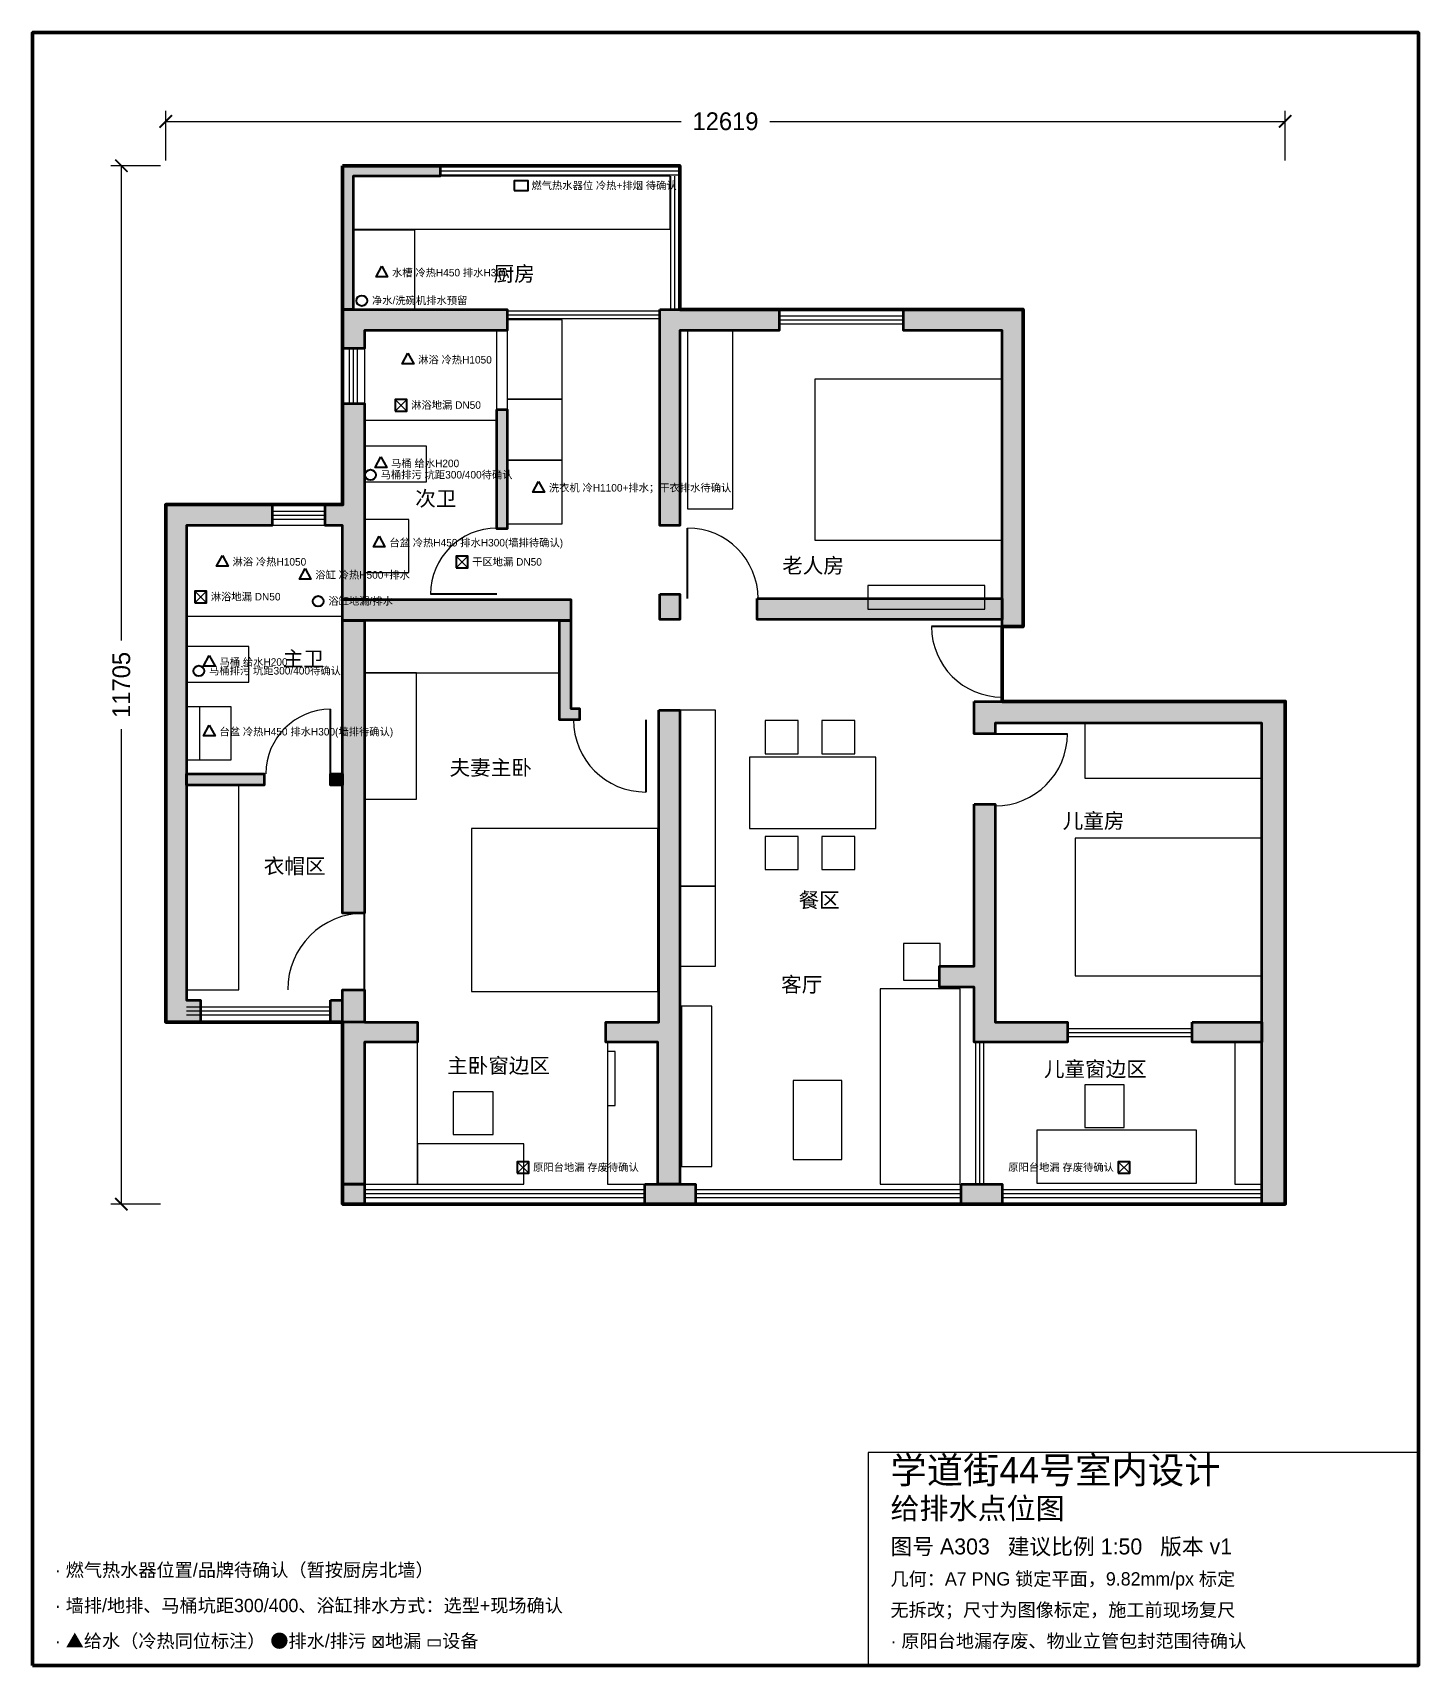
# Model space of a CAD drawing. Header units: millimetres. Extents: x -1500 to 14119, y -5200 to 13205.
import ezdxf
from ezdxf.enums import TextEntityAlignment as Align

# ---------------------------------------------------------------- set-up
doc = ezdxf.new("R2010")
doc.units = ezdxf.units.MM
for name, color, linetype in [('A-DIMS', 1, 'Continuous'), ('A-DOOR', 3, 'Continuous'), ('A-FIXT', 6, 'Continuous'), ('A-FRAME', 7, 'Continuous'), ('A-FURN', 30, 'Continuous'), ('A-PLUM', 140, 'Continuous'), ('A-TEXT', 7, 'Continuous'), ('A-WALL', 7, 'Continuous'), ('A-WINDOW', 4, 'Continuous')]:
    doc.layers.add(name, color=color, linetype=linetype)
doc.styles.add('CN', font='PingFang SC')
doc.dimstyles.new('ARCH', dxfattribs={"dimtxt": 200, "dimasz": 140, "dimexe": 120, "dimexo": 60, "dimgap": 60, "dimtad": 1, "dimdec": 0, "dimtxsty": 'CN', "dimblk": 'ARCHTICK', "dimcen": 2.5, "dimazin": 3, "dimtfac": 1, "dimtmove": 0, "dimatfit": 3})

# ---------------------------------------------------------------- blocks, each defined once
blk = doc.blocks.new('_ARCHTICK')
at = {"color": 0, "linetype": 'BYBLOCK', "const_width": 0.15}
blk.add_lwpolyline([(-0.5, -0.5), (0.5, 0.5)], dxfattribs=at)
blk = doc.blocks.new('*D1')
for p, q in [((0, 11765.44), (0, 12325.44)), ((0, 12205.44), (5809.35, 12205.44)), ((6809.35, 12205.44), (12618.7, 12205.44)), ((12618.7, 11765.44), (12618.7, 12325.44))]:
    blk.add_line(p, q)
at = {"layer": 'Defpoints'}
for p in [(0, 12205.44), (0, 11705.44), (12618.7, 11705.44)]:
    blk.add_point(p, dxfattribs=at)
at = {"layer": 'A-DIMS', "xscale": 140, "yscale": 140, "rotation": 180}
blk.add_blockref('_ARCHTICK', (0, 12205.44), dxfattribs=at)
at = {"layer": 'A-DIMS', "xscale": 140, "yscale": 140}
blk.add_blockref('_ARCHTICK', (12618.7, 12205.44), dxfattribs=at)
at = {"layer": 'A-DIMS', "insert": (6309.35, 12205.44), "char_height": 200, "attachment_point": 5, "style": 'CN'}
blk.add_mtext('12619', dxfattribs=at)
blk = doc.blocks.new('*D2')
for p, q in [((-60, 11705.44), (-620, 11705.44)), ((-500, 6352.72), (-500, 11705.44)), ((-500, 0), (-500, 5352.72)), ((-60, 0), (-620, 0))]:
    blk.add_line(p, q)
at = {"layer": 'Defpoints'}
for p in [(0, 11705.44), (-500, 0), (0, 0)]:
    blk.add_point(p, dxfattribs=at)
at = {"layer": 'A-DIMS', "xscale": 140, "yscale": 140}
for p, rotation in [((-500, 11705.44), 90), ((-500, 0), 270)]:
    blk.add_blockref('_ARCHTICK', p, dxfattribs=dict(at, rotation=rotation))
at = {"layer": 'A-DIMS', "insert": (-500, 5852.72), "char_height": 200, "attachment_point": 5, "rotation": 90, "style": 'CN'}
blk.add_mtext('11705', dxfattribs=at)

msp = doc.modelspace()

# ---------------------------------------------------------------- hatches: boundary and pattern name
at = {"layer": 'A-WALL'}
for points in [[(1993.46, 11705.44), (3093.3, 11705.44), (3093.3, 11587.6), (2111.3, 11587.6), (2111.3, 10085.14), (1993.46, 10085.14)], [(1993.46, 10085.14), (3849.44, 10085.14), (3849.44, 9849.46), (2238.96, 9849.46), (2238.96, 9643.24), (1993.46, 9643.24)], [(5567.94, 10085.14), (6913.28, 10085.14), (6913.28, 9849.46), (5793.8, 9849.46), (5793.8, 7649.78), (5567.94, 7649.78)], [(8317.54, 10085.14), (9662.88, 10085.14), (9662.88, 6510.66), (9427.2, 6510.66), (9427.2, 9849.46), (8317.54, 9849.46)], [(1993.46, 9024.58), (2238.96, 9024.58), (2238.96, 6815.08), (1993.46, 6815.08), (1993.46, 7649.78), (1797.06, 7649.78), (1797.06, 7885.46), (1993.46, 7885.46)], [(3731.6, 8955.84), (3849.44, 8955.84), (3849.44, 7610.5), (3731.6, 7610.5)], [(0, 7885.46), (1198.04, 7885.46), (1198.04, 7649.78), (235.68, 7649.78), (235.68, 2297.88), (392.8, 2297.88), (392.8, 2052.38), (0, 2052.38)], [(1993.46, 6815.08), (4566.3, 6815.08), (4566.3, 6579.4), (1993.46, 6579.4)], [(5567.94, 6874), (5793.8, 6874), (5793.8, 6589.22), (5567.94, 6589.22)], [(6667.78, 6824.9), (9427.2, 6824.9), (9427.2, 6589.22), (6667.78, 6589.22)], [(1993.46, 6579.4), (2238.96, 6579.4), (2238.96, 3279.88), (1993.46, 3279.88)], [(4438.64, 6579.4), (4566.3, 6579.4), (4566.3, 5587.58), (4664.5, 5587.58), (4664.5, 5459.92), (4438.64, 5459.92)], [(5558.12, 5567.94), (5793.8, 5567.94), (5793.8, 225.86), (5548.3, 225.86), (5548.3, 1826.52), (4959.1, 1826.52), (4959.1, 2052.38), (5558.12, 2052.38)], [(9112.96, 5666.14), (12618.7, 5666.14), (12618.7, 0), (12353.56, 0), (12353.56, 5420.64), (9348.64, 5420.64), (9348.64, 5302.8), (9112.96, 5302.8)], [(235.68, 4851.08), (1109.66, 4851.08), (1109.66, 4723.42), (235.68, 4723.42)], [(1855.98, 4851.08), (1993.46, 4851.08), (1993.46, 4723.42), (1855.98, 4723.42)], [(9112.96, 4507.38), (9348.64, 4507.38), (9348.64, 2052.38), (10163.7, 2052.38), (10163.7, 1826.52), (9112.96, 1826.52), (9112.96, 2445.18), (8720.16, 2445.18), (8720.16, 2680.86), (9112.96, 2680.86)], [(1855.98, 2297.88), (1993.46, 2297.88), (1993.46, 2415.72), (2238.96, 2415.72), (2238.96, 2052.38), (1855.98, 2052.38)], [(1993.46, 2415.72), (2238.96, 2415.72), (2238.96, 2052.38), (2837.98, 2052.38), (2837.98, 1826.52), (2238.96, 1826.52), (2238.96, 225.86), (1993.46, 225.86)], [(11567.96, 2052.38), (12353.56, 2052.38), (12353.56, 1826.52), (11567.96, 1826.52)], [(1993.46, 225.86), (2238.96, 225.86), (2238.96, 0), (1993.46, 0)], [(5401, 225.86), (5970.56, 225.86), (5970.56, 0), (5401, 0)], [(8965.66, 225.86), (9427.2, 225.86), (9427.2, 0), (8965.66, 0)]]:
    msp.add_hatch(color=8, dxfattribs=at).paths.add_polyline_path(points)

# ---------------------------------------------------------------- linework, layer by layer
at = {"layer": 'A-DOOR', "lineweight": 35}
for p, q in [((5882.18, 6824.9), (5882.18, 7620.32)), ((3731.6, 6874), (2985.28, 6874)), ((9427.2, 6510.66), (8631.78, 6510.66)), ((1855.98, 4851.08), (1855.98, 5577.76)), ((5410.82, 5459.92), (5410.82, 4644.86)), ((9348.64, 5302.8), (10163.7, 5302.8)), ((2238.96, 2415.72), (2238.96, 3279.88))]:
    msp.add_line(p, q, dxfattribs=at)
at = {"layer": 'A-DOOR'}
for centre, radius, start, end in [((3731.6, 6874), 746.32, 90, 180), ((5882.18, 6824.9), 795.42, 0, 90), ((9427.2, 6510.66), 795.42, 180, -90), ((1855.98, 4851.08), 726.68, 90, 180), ((5410.82, 5459.92), 815.06, 180, -90), ((9348.64, 5302.8), 815.06, -90, 0), ((2238.96, 2415.72), 864.16, 90, 180)]:
    msp.add_arc(centre, radius, start, end, dxfattribs=at)
at = {"layer": 'A-FIXT', "lineweight": 25}
for points in [[(2111.3, 10988.58), (5685.78, 10988.58), (5685.78, 11587.6), (2111.3, 11587.6)], [(2111.3, 10085.14), (2808.52, 10085.14), (2808.52, 10978.76), (2111.3, 10978.76)], [(3849.44, 9073.68), (4468.1, 9073.68), (4468.1, 9967.3), (3849.44, 9967.3)], [(2238.96, 8838), (3731.6, 8838), (3731.6, 9849.46), (2238.96, 9849.46)], [(3849.44, 8386.28), (4468.1, 8386.28), (4468.1, 9073.68), (3849.44, 9073.68)], [(2238.96, 8143.43), (2938.93, 8143.43), (2938.93, 8543.4), (2238.96, 8543.4)], [(3849.44, 7669.42), (4468.1, 7669.42), (4468.1, 8386.28), (3849.44, 8386.28)], [(235.68, 6628.5), (1993.46, 6628.5), (1993.46, 7649.78), (235.68, 7649.78)], [(2238.96, 7118.52), (2738.99, 7118.52), (2738.99, 7718.52), (2238.96, 7718.52)], [(235.68, 5884.83), (935.65, 5884.83), (935.65, 6284.8), (235.68, 6284.8)], [(235.68, 5007.22), (735.71, 5007.22), (735.71, 5607.22), (235.68, 5607.22)], [(235.68, 5007.22), (385.63, 5007.22), (385.63, 5607.22), (235.68, 5607.22)]]:
    msp.add_lwpolyline(points, close=True, dxfattribs=at)
at = {"layer": 'A-FRAME', "lineweight": 70, "true_color": 0x121212}
msp.add_lwpolyline([(-1500, -5200), (14118.7, -5200), (14118.7, 13205.44), (-1500, 13205.44)], close=True, dxfattribs=at)
at = {"layer": 'A-FRAME', "true_color": 0x121212}
msp.add_lwpolyline([(7918.7, -5200), (14118.7, -5200), (14118.7, -2800), (7918.7, -2800)], close=True, dxfattribs=at)
at = {"layer": 'A-FURN', "lineweight": 25}
for points in [[(5882.18, 7836.36), (6392.82, 7836.36), (6392.82, 9849.46), (5882.18, 9849.46)], [(7315.9, 7482.84), (9427.2, 7482.84), (9427.2, 9299.54), (7315.9, 9299.54)], [(7914.92, 6707.06), (9230.8, 6707.06), (9230.8, 6972.2), (7914.92, 6972.2)], [(2238.96, 5990.2), (4438.64, 5990.2), (4438.64, 6579.4), (2238.96, 6579.4)], [(2238.96, 4566.3), (2828.16, 4566.3), (2828.16, 5990.2), (2238.96, 5990.2)], [(5793.8, 3584.3), (6196.42, 3584.3), (6196.42, 5567.94), (5793.8, 5567.94)], [(6756.16, 5076.94), (7129.32, 5076.94), (7129.32, 5450.1), (6756.16, 5450.1)], [(7394.46, 5076.94), (7767.62, 5076.94), (7767.62, 5450.1), (7394.46, 5450.1)], [(10360.1, 4801.98), (12353.56, 4801.98), (12353.56, 5420.64), (10360.1, 5420.64)], [(6579.4, 4232.42), (8003.3, 4232.42), (8003.3, 5037.66), (6579.4, 5037.66)], [(235.68, 2415.72), (824.88, 2415.72), (824.88, 4723.42), (235.68, 4723.42)], [(3446.82, 2396.08), (5548.3, 2396.08), (5548.3, 4232.42), (3446.82, 4232.42)], [(6756.16, 3770.88), (7129.32, 3770.88), (7129.32, 4144.04), (6756.16, 4144.04)], [(7394.46, 3770.88), (7767.62, 3770.88), (7767.62, 4144.04), (7394.46, 4144.04)], [(10252.08, 2572.84), (12353.56, 2572.84), (12353.56, 4124.4), (10252.08, 4124.4)], [(5793.8, 2680.86), (6196.42, 2680.86), (6196.42, 3584.3), (5793.8, 3584.3)], [(8317.54, 2523.74), (8729.98, 2523.74), (8729.98, 2936.18), (8317.54, 2936.18)], [(8052.4, 225.86), (8955.84, 225.86), (8955.84, 2425.54), (8052.4, 2425.54)], [(5813.44, 422.26), (6157.14, 422.26), (6157.14, 2229.14), (5813.44, 2229.14)], [(2238.96, 225.86), (2837.98, 225.86), (2837.98, 1826.52), (2238.96, 1826.52)], [(4978.74, 225.86), (5548.3, 225.86), (5548.3, 1826.52), (4978.74, 1826.52)], [(4978.74, 1109.66), (5067.12, 1109.66), (5067.12, 1718.5), (4978.74, 1718.5)], [(12049.14, 225.86), (12353.56, 225.86), (12353.56, 1826.52), (12049.14, 1826.52)], [(7070.4, 500.82), (7620.32, 500.82), (7620.32, 1394.44), (7070.4, 1394.44)], [(10360.1, 864.16), (10802, 864.16), (10802, 1345.34), (10360.1, 1345.34)], [(3240.6, 785.6), (3692.32, 785.6), (3692.32, 1266.78), (3240.6, 1266.78)], [(9820, 235.68), (11617.06, 235.68), (11617.06, 834.7), (9820, 834.7)], [(2837.98, 225.86), (4036.02, 225.86), (4036.02, 677.58), (2837.98, 677.58)]]:
    msp.add_lwpolyline(points, close=True, dxfattribs=at)
at = {"layer": 'A-PLUM'}
for p, q in [((2586.4, 8939.94), (2716.4, 9069.94)), ((2586.4, 9069.94), (2716.4, 8939.94)), ((3273.8, 7172.34), (3403.8, 7302.34)), ((3273.8, 7302.34), (3403.8, 7172.34)), ((327.8, 6779.54), (457.8, 6909.54)), ((327.8, 6909.54), (457.8, 6779.54)), ((3961.2, 347.44), (4091.2, 477.44)), ((3961.2, 477.44), (4091.2, 347.44)), ((10737, 347.44), (10867, 477.44)), ((10737, 477.44), (10867, 347.44))]:
    msp.add_line(p, q, dxfattribs=at)
at = {"layer": 'A-PLUM', "lineweight": 35}
for points in [[(3926.56, 11424.58), (4086.56, 11424.58), (4086.56, 11534.58), (3926.56, 11534.58)], [(2435.36, 10572.58), (2500.36, 10452.58), (2370.36, 10452.58)], [(2729.96, 9590.58), (2794.96, 9470.58), (2664.96, 9470.58)], [(2586.4, 8939.94), (2716.4, 8939.94), (2716.4, 9069.94), (2586.4, 9069.94)], [(2425.54, 8422), (2490.54, 8302), (2360.54, 8302)], [(4202.96, 8147.04), (4267.96, 8027.04), (4137.96, 8027.04)], [(2405.9, 7528.38), (2470.9, 7408.38), (2340.9, 7408.38)], [(638.3, 7312.34), (703.3, 7192.34), (573.3, 7192.34)], [(3273.8, 7172.34), (3403.8, 7172.34), (3403.8, 7302.34), (3273.8, 7302.34)], [(1571.2, 7165.04), (1636.2, 7045.04), (1506.2, 7045.04)], [(327.8, 6779.54), (457.8, 6779.54), (457.8, 6909.54), (327.8, 6909.54)], [(491, 6183.04), (556, 6063.04), (426, 6063.04)], [(491, 5397.44), (556, 5277.44), (426, 5277.44)], [(3961.2, 347.44), (4091.2, 347.44), (4091.2, 477.44), (3961.2, 477.44)], [(10737, 347.44), (10867, 347.44), (10867, 477.44), (10737, 477.44)]]:
    msp.add_lwpolyline(points, close=True, dxfattribs=at)
for centre in [(2209.5, 10183.34), (2307.7, 8219.34), (1718.5, 6795.44), (373.16, 6009.84)]:
    msp.add_circle(centre, 60, dxfattribs=at)
at = {"layer": 'A-WALL', "lineweight": 70}
msp.add_lwpolyline([(1993.46, 11705.44), (5793.8, 11705.44), (5793.8, 10085.14), (9662.88, 10085.14), (9662.88, 6510.66), (9427.2, 6510.66), (9427.2, 5666.14), (12618.7, 5666.14), (12618.7, 0), (1993.46, 0), (1993.46, 2052.38), (0, 2052.38), (0, 7885.46), (1993.46, 7885.46)], close=True, dxfattribs=at)
at = {"layer": 'A-WALL', "lineweight": 50}
for points in [[(1993.46, 11705.44), (3093.3, 11705.44), (3093.3, 11587.6), (2111.3, 11587.6), (2111.3, 10085.14), (1993.46, 10085.14)], [(1993.46, 10085.14), (3849.44, 10085.14), (3849.44, 9849.46), (2238.96, 9849.46), (2238.96, 9643.24), (1993.46, 9643.24)], [(5567.94, 10085.14), (6913.28, 10085.14), (6913.28, 9849.46), (5793.8, 9849.46), (5793.8, 7649.78), (5567.94, 7649.78)], [(8317.54, 10085.14), (9662.88, 10085.14), (9662.88, 6510.66), (9427.2, 6510.66), (9427.2, 9849.46), (8317.54, 9849.46)], [(1993.46, 9024.58), (2238.96, 9024.58), (2238.96, 6815.08), (1993.46, 6815.08), (1993.46, 7649.78), (1797.06, 7649.78), (1797.06, 7885.46), (1993.46, 7885.46)], [(3731.6, 8955.84), (3849.44, 8955.84), (3849.44, 7610.5), (3731.6, 7610.5)], [(0, 7885.46), (1198.04, 7885.46), (1198.04, 7649.78), (235.68, 7649.78), (235.68, 2297.88), (392.8, 2297.88), (392.8, 2052.38), (0, 2052.38)], [(1993.46, 6815.08), (4566.3, 6815.08), (4566.3, 6579.4), (1993.46, 6579.4)], [(5567.94, 6874), (5793.8, 6874), (5793.8, 6589.22), (5567.94, 6589.22)], [(6667.78, 6824.9), (9427.2, 6824.9), (9427.2, 6589.22), (6667.78, 6589.22)], [(1993.46, 6579.4), (2238.96, 6579.4), (2238.96, 3279.88), (1993.46, 3279.88)], [(4438.64, 6579.4), (4566.3, 6579.4), (4566.3, 5587.58), (4664.5, 5587.58), (4664.5, 5459.92), (4438.64, 5459.92)], [(5558.12, 5567.94), (5793.8, 5567.94), (5793.8, 225.86), (5548.3, 225.86), (5548.3, 1826.52), (4959.1, 1826.52), (4959.1, 2052.38), (5558.12, 2052.38)], [(9112.96, 5666.14), (12618.7, 5666.14), (12618.7, 0), (12353.56, 0), (12353.56, 5420.64), (9348.64, 5420.64), (9348.64, 5302.8), (9112.96, 5302.8)], [(235.68, 4851.08), (1109.66, 4851.08), (1109.66, 4723.42), (235.68, 4723.42)], [(1855.98, 4851.08), (1993.46, 4851.08), (1993.46, 4723.42), (1855.98, 4723.42)], [(9112.96, 4507.38), (9348.64, 4507.38), (9348.64, 2052.38), (10163.7, 2052.38), (10163.7, 1826.52), (9112.96, 1826.52), (9112.96, 2445.18), (8720.16, 2445.18), (8720.16, 2680.86), (9112.96, 2680.86)], [(1855.98, 2297.88), (1993.46, 2297.88), (1993.46, 2415.72), (2238.96, 2415.72), (2238.96, 2052.38), (1855.98, 2052.38)], [(1993.46, 2415.72), (2238.96, 2415.72), (2238.96, 2052.38), (2837.98, 2052.38), (2837.98, 1826.52), (2238.96, 1826.52), (2238.96, 225.86), (1993.46, 225.86)], [(11567.96, 2052.38), (12353.56, 2052.38), (12353.56, 1826.52), (11567.96, 1826.52)], [(1993.46, 225.86), (2238.96, 225.86), (2238.96, 0), (1993.46, 0)], [(5401, 225.86), (5970.56, 225.86), (5970.56, 0), (5401, 0)], [(8965.66, 225.86), (9427.2, 225.86), (9427.2, 0), (8965.66, 0)]]:
    msp.add_lwpolyline(points, close=True, dxfattribs=at)
at = {"layer": 'A-WINDOW'}
for p, q in [((3093.3, 11691.52), (5793.8, 11691.52)), ((3093.3, 11601.52), (5793.8, 11601.52)), ((5689.88, 11587.6), (5689.88, 10085.14)), ((5779.88, 11587.6), (5779.88, 10085.14)), ((3849.44, 10071.22), (5567.94, 10071.22)), ((3849.44, 9981.22), (5567.94, 9981.22)), ((6913.28, 10012.3), (8317.54, 10012.3)), ((6913.28, 9922.3), (8317.54, 9922.3)), ((2066.3, 9643.24), (2066.3, 9024.58)), ((2156.3, 9643.24), (2156.3, 9024.58)), ((1198.04, 7812.62), (1797.06, 7812.62)), ((1198.04, 7722.62), (1797.06, 7722.62)), ((235.68, 2225.04), (1855.98, 2225.04)), ((235.68, 2135.04), (1855.98, 2135.04)), ((10163.7, 1979.54), (11567.96, 1979.54)), ((10163.7, 1889.54), (11567.96, 1889.54)), ((9126.88, 1826.52), (9126.88, 225.86)), ((9216.88, 1826.52), (9216.88, 225.86)), ((2238.96, 162.84), (5401, 162.84)), ((2238.96, 72.84), (5401, 72.84)), ((5970.56, 162.84), (8965.66, 162.84)), ((5970.56, 72.84), (8965.66, 72.84)), ((9427.2, 162.84), (12353.56, 162.84)), ((9427.2, 72.84), (12353.56, 72.84))]:
    msp.add_line(p, q, dxfattribs=at)
at = {"layer": 'A-WINDOW', "lineweight": 25}
for p, q in [((3093.3, 11646.52), (5793.8, 11646.52)), ((5734.88, 11587.6), (5734.88, 10085.14)), ((3849.44, 10026.22), (5567.94, 10026.22)), ((6913.28, 9967.3), (8317.54, 9967.3)), ((2111.3, 9643.24), (2111.3, 9024.58)), ((1198.04, 7767.62), (1797.06, 7767.62)), ((235.68, 2180.04), (1855.98, 2180.04)), ((10163.7, 1934.54), (11567.96, 1934.54)), ((9171.88, 1826.52), (9171.88, 225.86)), ((2238.96, 117.84), (5401, 117.84)), ((5970.56, 117.84), (8965.66, 117.84)), ((9427.2, 117.84), (12353.56, 117.84))]:
    msp.add_line(p, q, dxfattribs=at)

# ---------------------------------------------------------------- texts
at = {"layer": 'A-PLUM', "true_color": 0x121212, "style": 'CN'}
for s, p in [('燃气热水器位 冷热+排烟 待确认', (4121.56, 11439.58)), ('水槽 冷热H450 排水H300', (2550.36, 10457.58)), ('净水/洗碗机排水预留', (2324.5, 10143.34)), ('淋浴 冷热H1050', (2844.96, 9475.58)), ('淋浴地漏 DN50', (2766.4, 8964.94)), ('马桶 给水H200', (2540.54, 8307)), ('马桶排污 坑距300/400待确认', (2422.7, 8179.34)), ('洗衣机 冷H1100+排水；干衣排水待确认', (4317.96, 8032.04)), ('台盆 冷热H450 排水H300(墙排待确认)', (2520.9, 7413.38)), ('淋浴 冷热H1050', (753.3, 7197.34)), ('干区地漏 DN50', (3453.8, 7197.34)), ('浴缸 冷热H500+排水', (1686.2, 7050.04)), ('淋浴地漏 DN50', (507.8, 6804.54)), ('浴缸地漏/排水', (1833.5, 6755.44)), ('马桶 给水H200', (606, 6068.04)), ('马桶排污 坑距300/400待确认', (488.16, 5969.84)), ('台盆 冷热H450 排水H300(墙排待确认)', (606, 5282.44)), ('原阳台地漏 存废待确认', (4141.2, 372.44))]:
    msp.add_text(s, height=85, dxfattribs=at).set_placement(p)
msp.add_text('原阳台地漏 存废待确认', height=85, dxfattribs=at).set_placement((10687, 372.44), align=Align.RIGHT)
at = {"layer": 'A-TEXT', "true_color": 0x121212, "style": 'CN'}
for s, p in [('厨房', (3928, 10487.76)), ('次卫', (3044.2, 7954.2)), ('老人房', (7296.26, 7198.06)), ('主卫', (1551.56, 6147.32)), ('夫妻主卧', (3662.86, 4919.82)), ('儿童房', (10458.3, 4320.8)), ('衣帽区', (1453.36, 3810.16)), ('餐区', (7365, 3427.18)), ('客厅', (7168.6, 2474.64)), ('主卧窗边区', (3751.24, 1561.38)), ('儿童窗边区', (10477.94, 1522.1))]:
    msp.add_text(s, height=170, dxfattribs=at).set_placement(p, align=Align.MIDDLE_CENTER)
for s, height, p in [('学道街44号室内设计', 300, (8168.7, -3150)), ('给排水点位图', 240, (8168.7, -3550)), ('图号 A303   建议比例 1:50   版本 v1', 180, (8168.7, -3950)), ('· 燃气热水器位置/品牌待确认（暂按厨房北墙）', 150, (-1250, -4200)), ('几何：A7 PNG 锁定平面，9.82mm/px 标定', 150, (8168.7, -4300)), ('· 墙排/地排、马桶坑距300/400、浴缸排水方式：选型+现场确认', 150, (-1250, -4600)), ('无拆改；尺寸为图像标定，施工前现场复尺', 150, (8168.7, -4650)), ('· ▲给水（冷热同位标注） ●排水/排污 ⊠地漏 ▭设备', 150, (-1250, -5000)), ('· 原阳台地漏存废、物业立管包封范围待确认', 150, (8168.7, -5000))]:
    msp.add_text(s, height=height, dxfattribs=at).set_placement(p)

# ---------------------------------------------------------------- dimensions: what is measured, and where the dimension line sits
at = {"layer": 'A-DIMS', "true_color": 0x121212}
dim = msp.add_linear_dim(base=(0, 12205.44), p1=(0, 11705.44), p2=(12618.7, 11705.44), dimstyle='ARCH', dxfattribs=at)
dim.commit()
dim.dimension.update_dxf_attribs({"geometry": '*D1', "text_midpoint": (6309.35, 12205.44)})
dim = msp.add_linear_dim(base=(-500, 0), p1=(0, 0), p2=(0, 11705.44), angle=90, dimstyle='ARCH', dxfattribs=at)
dim.commit()
dim.dimension.update_dxf_attribs({"geometry": '*D2', "text_midpoint": (-500, 5852.72)})

doc.saveas('drawing.dxf')
